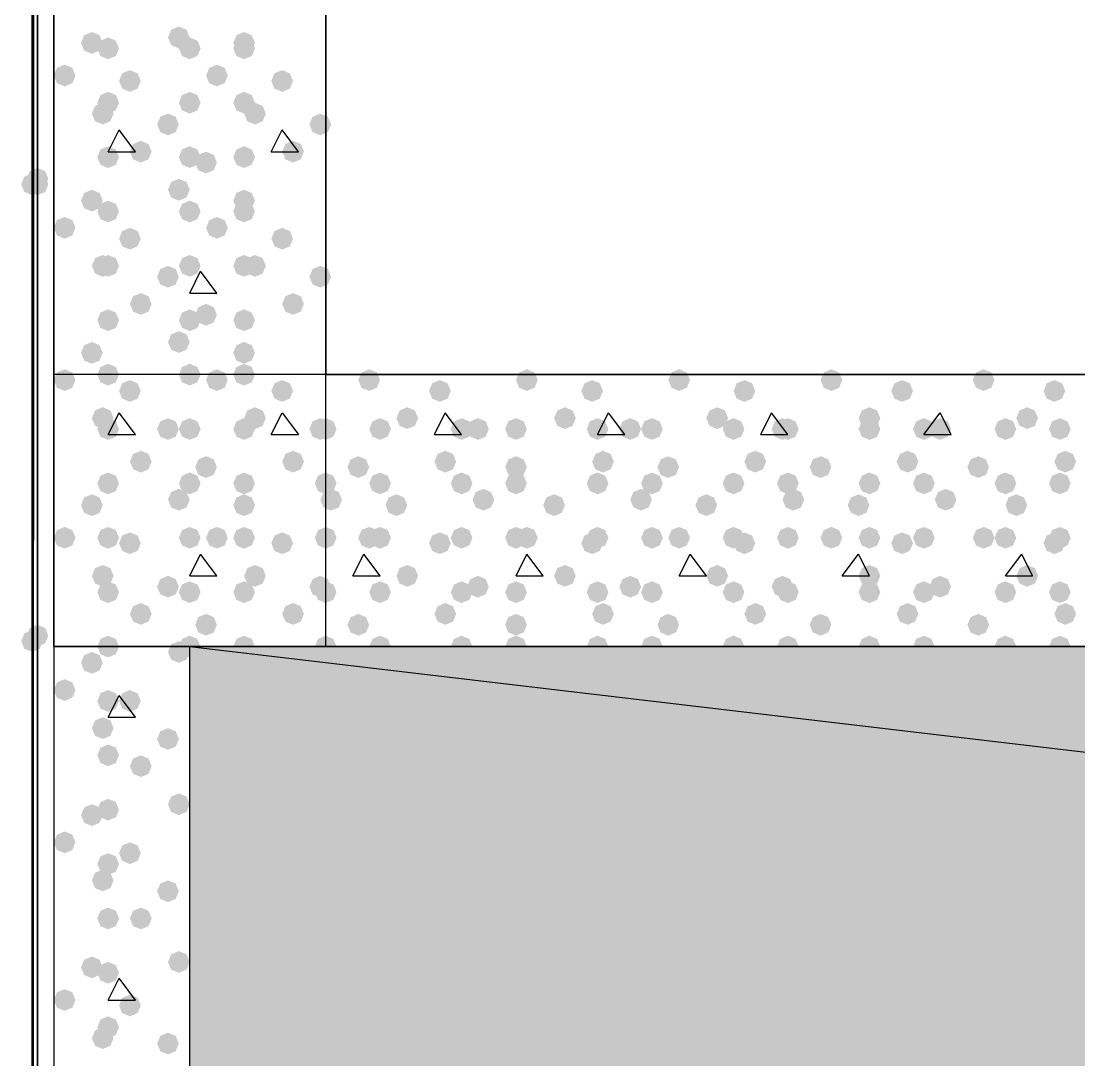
# Model space of a CAD drawing. Header units: millimetres. Extents: x 0 to 420, y 0 to 297.
# Drawn here: x 32.09 to 40.32, y 123.7 to 131.78 of the extents above; entities that cross this region are included whole.
import ezdxf

# ---------------------------------------------------------------- set-up
doc = ezdxf.new("R2010")
doc.units = ezdxf.units.MM
doc.layers.get('0').update_dxf_attribs({"linetype": 'CONTINUOUS'})

msp = doc.modelspace()

# ---------------------------------------------------------------- hatches: boundary and pattern name
at = {"true_color": 0x000007}
h = msp.add_hatch(color=0, dxfattribs=at)
h.paths.add_polyline_path([(32.215667, 228.049667), (32.215667, 84.455)], flags=0)
h.paths.add_polyline_path([(32.215667, 84.455), (32.215667, 228.049667)], flags=0)
at = {"true_color": 0x000008}
for points in [[(33.401, 131.656667), (33.376129, 131.596871), (33.316333, 131.572), (33.256537, 131.596871), (33.231667, 131.656667), (33.256537, 131.716462), (33.316333, 131.741333), (33.376129, 131.716463)], [(32.723667, 131.614333), (32.698796, 131.554537), (32.639, 131.529667), (32.579204, 131.554537), (32.554333, 131.614333), (32.579204, 131.674129), (32.639, 131.699), (32.698796, 131.674129)], [(33.909, 131.614333), (33.884129, 131.554537), (33.824333, 131.529667), (33.764538, 131.554537), (33.739667, 131.614333), (33.764537, 131.674129), (33.824333, 131.699), (33.884129, 131.674129)], [(32.850667, 131.572), (32.825796, 131.512204), (32.766, 131.487333), (32.706204, 131.512204), (32.681333, 131.572), (32.706204, 131.631796), (32.766, 131.656667), (32.825796, 131.631796)], [(33.485667, 131.572), (33.460796, 131.512204), (33.401, 131.487333), (33.341204, 131.512204), (33.316333, 131.572), (33.341204, 131.631796), (33.401, 131.656667), (33.460796, 131.631796)], [(33.909, 131.572), (33.884129, 131.512204), (33.824333, 131.487333), (33.764538, 131.512204), (33.739667, 131.572), (33.764537, 131.631796), (33.824333, 131.656667), (33.884129, 131.631796)], [(32.512, 131.360333), (32.487129, 131.300538), (32.427333, 131.275667), (32.367538, 131.300538), (32.342667, 131.360333), (32.367537, 131.420129), (32.427333, 131.445), (32.487129, 131.420129)], [(33.697333, 131.360333), (33.672463, 131.300538), (33.612667, 131.275667), (33.552871, 131.300538), (33.528, 131.360333), (33.552871, 131.420129), (33.612667, 131.445), (33.672462, 131.420129)], [(33.02, 131.318), (32.995129, 131.258204), (32.935333, 131.233333), (32.875538, 131.258204), (32.850667, 131.318), (32.875537, 131.377796), (32.935333, 131.402667), (32.995129, 131.377796)], [(34.205333, 131.318), (34.180463, 131.258204), (34.120667, 131.233333), (34.060871, 131.258204), (34.036, 131.318), (34.060871, 131.377796), (34.120667, 131.402667), (34.180462, 131.377796)], [(32.850667, 131.148667), (32.825796, 131.088871), (32.766, 131.064), (32.706204, 131.088871), (32.681333, 131.148667), (32.706204, 131.208462), (32.766, 131.233333), (32.825796, 131.208463)], [(33.485667, 131.148667), (33.460796, 131.088871), (33.401, 131.064), (33.341204, 131.088871), (33.316333, 131.148667), (33.341204, 131.208462), (33.401, 131.233333), (33.460796, 131.208463)], [(33.909, 131.148667), (33.884129, 131.088871), (33.824333, 131.064), (33.764538, 131.088871), (33.739667, 131.148667), (33.764537, 131.208462), (33.824333, 131.233333), (33.884129, 131.208463)], [(32.808333, 131.064), (32.783463, 131.004204), (32.723667, 130.979333), (32.663871, 131.004204), (32.639, 131.064), (32.663871, 131.123796), (32.723667, 131.148667), (32.783462, 131.123796)], [(33.993667, 131.064), (33.968796, 131.004204), (33.909, 130.979333), (33.849204, 131.004204), (33.824333, 131.064), (33.849204, 131.123796), (33.909, 131.148667), (33.968796, 131.123796)], [(33.316333, 130.979333), (33.291463, 130.919537), (33.231667, 130.894667), (33.171871, 130.919537), (33.147, 130.979333), (33.171871, 131.039129), (33.231667, 131.064), (33.291462, 131.039129)], [(34.501667, 130.979333), (34.476796, 130.919537), (34.417, 130.894667), (34.357204, 130.919537), (34.332333, 130.979333), (34.357204, 131.039129), (34.417, 131.064), (34.476796, 131.039129)], [(33.104667, 130.767667), (33.079796, 130.707871), (33.02, 130.683), (32.960204, 130.707871), (32.935333, 130.767667), (32.960204, 130.827462), (33.02, 130.852333), (33.079796, 130.827463)], [(34.29, 130.767667), (34.265129, 130.707871), (34.205333, 130.683), (34.145538, 130.707871), (34.120667, 130.767667), (34.145537, 130.827462), (34.205333, 130.852333), (34.265129, 130.827463)], [(32.850667, 130.725333), (32.825796, 130.665538), (32.766, 130.640667), (32.706204, 130.665538), (32.681333, 130.725333), (32.706204, 130.785129), (32.766, 130.81), (32.825796, 130.785129)], [(33.485667, 130.725333), (33.460796, 130.665538), (33.401, 130.640667), (33.341204, 130.665538), (33.316333, 130.725333), (33.341204, 130.785129), (33.401, 130.81), (33.460796, 130.785129)], [(33.612667, 130.683), (33.587796, 130.623204), (33.528, 130.598333), (33.468204, 130.623204), (33.443333, 130.683), (33.468204, 130.742796), (33.528, 130.767667), (33.587796, 130.742796)], [(33.909, 130.725333), (33.884129, 130.665538), (33.824333, 130.640667), (33.764538, 130.665538), (33.739667, 130.725333), (33.764537, 130.785129), (33.824333, 130.81), (33.884129, 130.785129)], [(33.401, 130.471333), (33.376129, 130.411537), (33.316333, 130.386667), (33.256537, 130.411537), (33.231667, 130.471333), (33.256537, 130.531129), (33.316333, 130.556), (33.376129, 130.531129)], [(32.723667, 130.386667), (32.698796, 130.326871), (32.639, 130.302), (32.579204, 130.326871), (32.554333, 130.386667), (32.579204, 130.446462), (32.639, 130.471333), (32.698796, 130.446463)], [(33.909, 130.386667), (33.884129, 130.326871), (33.824333, 130.302), (33.764538, 130.326871), (33.739667, 130.386667), (33.764537, 130.446462), (33.824333, 130.471333), (33.884129, 130.446463)], [(32.850667, 130.302), (32.825796, 130.242204), (32.766, 130.217333), (32.706204, 130.242204), (32.681333, 130.302), (32.706204, 130.361796), (32.766, 130.386667), (32.825796, 130.361796)], [(33.485667, 130.302), (33.460796, 130.242204), (33.401, 130.217333), (33.341204, 130.242204), (33.316333, 130.302), (33.341204, 130.361796), (33.401, 130.386667), (33.460796, 130.361796)], [(33.909, 130.302), (33.884129, 130.242204), (33.824333, 130.217333), (33.764538, 130.242204), (33.739667, 130.302), (33.764537, 130.361796), (33.824333, 130.386667), (33.884129, 130.361796)], [(32.512, 130.175), (32.487129, 130.115204), (32.427333, 130.090333), (32.367538, 130.115204), (32.342667, 130.175), (32.367537, 130.234796), (32.427333, 130.259667), (32.487129, 130.234796)], [(33.697333, 130.175), (33.672463, 130.115204), (33.612667, 130.090333), (33.552871, 130.115204), (33.528, 130.175), (33.552871, 130.234796), (33.612667, 130.259667), (33.672462, 130.234796)], [(33.02, 130.090333), (32.995129, 130.030538), (32.935333, 130.005667), (32.875538, 130.030538), (32.850667, 130.090333), (32.875537, 130.150129), (32.935333, 130.175), (32.995129, 130.150129)], [(34.205333, 130.090333), (34.180463, 130.030538), (34.120667, 130.005667), (34.060871, 130.030538), (34.036, 130.090333), (34.060871, 130.150129), (34.120667, 130.175), (34.180462, 130.150129)], [(32.808333, 129.878667), (32.783463, 129.818871), (32.723667, 129.794), (32.663871, 129.818871), (32.639, 129.878667), (32.663871, 129.938462), (32.723667, 129.963333), (32.783462, 129.938463)], [(32.850667, 129.878667), (32.825796, 129.818871), (32.766, 129.794), (32.706204, 129.818871), (32.681333, 129.878667), (32.706204, 129.938462), (32.766, 129.963333), (32.825796, 129.938463)], [(33.485667, 129.878667), (33.460796, 129.818871), (33.401, 129.794), (33.341204, 129.818871), (33.316333, 129.878667), (33.341204, 129.938462), (33.401, 129.963333), (33.460796, 129.938463)], [(33.909, 129.878667), (33.884129, 129.818871), (33.824333, 129.794), (33.764538, 129.818871), (33.739667, 129.878667), (33.764537, 129.938462), (33.824333, 129.963333), (33.884129, 129.938463)], [(33.993667, 129.878667), (33.968796, 129.818871), (33.909, 129.794), (33.849204, 129.818871), (33.824333, 129.878667), (33.849204, 129.938462), (33.909, 129.963333), (33.968796, 129.938463)], [(33.316333, 129.794), (33.291463, 129.734204), (33.231667, 129.709333), (33.171871, 129.734204), (33.147, 129.794), (33.171871, 129.853796), (33.231667, 129.878667), (33.291462, 129.853796)], [(34.501667, 129.794), (34.476796, 129.734204), (34.417, 129.709333), (34.357204, 129.734204), (34.332333, 129.794), (34.357204, 129.853796), (34.417, 129.878667), (34.476796, 129.853796)], [(33.104667, 129.582333), (33.079796, 129.522538), (33.02, 129.497667), (32.960204, 129.522538), (32.935333, 129.582333), (32.960204, 129.642129), (33.02, 129.667), (33.079796, 129.642129)], [(34.29, 129.582333), (34.265129, 129.522538), (34.205333, 129.497667), (34.145538, 129.522538), (34.120667, 129.582333), (34.145537, 129.642129), (34.205333, 129.667), (34.265129, 129.642129)], [(32.850667, 129.455333), (32.825796, 129.395537), (32.766, 129.370667), (32.706204, 129.395537), (32.681333, 129.455333), (32.706204, 129.515129), (32.766, 129.54), (32.825796, 129.515129)], [(33.485667, 129.455333), (33.460796, 129.395537), (33.401, 129.370667), (33.341204, 129.395537), (33.316333, 129.455333), (33.341204, 129.515129), (33.401, 129.54), (33.460796, 129.515129)], [(33.612667, 129.497667), (33.587796, 129.437871), (33.528, 129.413), (33.468204, 129.437871), (33.443333, 129.497667), (33.468204, 129.557462), (33.528, 129.582333), (33.587796, 129.557463)], [(33.909, 129.455333), (33.884129, 129.395537), (33.824333, 129.370667), (33.764538, 129.395537), (33.739667, 129.455333), (33.764537, 129.515129), (33.824333, 129.54), (33.884129, 129.515129)], [(33.401, 129.286), (33.376129, 129.226204), (33.316333, 129.201333), (33.256537, 129.226204), (33.231667, 129.286), (33.256537, 129.345796), (33.316333, 129.370667), (33.376129, 129.345796)], [(32.723667, 129.201333), (32.698796, 129.141537), (32.639, 129.116667), (32.579204, 129.141537), (32.554333, 129.201333), (32.579204, 129.261129), (32.639, 129.286), (32.698796, 129.261129)], [(33.909, 129.201333), (33.884129, 129.141537), (33.824333, 129.116667), (33.764538, 129.141537), (33.739667, 129.201333), (33.764537, 129.261129), (33.824333, 129.286), (33.884129, 129.261129)], [(32.850667, 129.032), (32.825796, 128.972204), (32.766, 128.947333), (32.706204, 128.972204), (32.681333, 129.032), (32.706204, 129.091796), (32.766, 129.116667), (32.825796, 129.091796)], [(33.485667, 129.032), (33.460796, 128.972204), (33.401, 128.947333), (33.341204, 128.972204), (33.316333, 129.032), (33.341204, 129.091796), (33.401, 129.116667), (33.460796, 129.091796)], [(33.909, 129.032), (33.884129, 128.972204), (33.824333, 128.947333), (33.764538, 128.972204), (33.739667, 129.032), (33.764537, 129.091796), (33.824333, 129.116667), (33.884129, 129.091796)], [(34.882667, 128.989667), (34.857796, 128.929871), (34.798, 128.905), (34.738204, 128.929871), (34.713333, 128.989667), (34.738204, 129.049462), (34.798, 129.074333), (34.857796, 129.049463)], [(36.110333, 128.989667), (36.085463, 128.929871), (36.025667, 128.905), (35.965871, 128.929871), (35.941, 128.989667), (35.965871, 129.049462), (36.025667, 129.074333), (36.085462, 129.049463)], [(37.295667, 128.989667), (37.270796, 128.929871), (37.211, 128.905), (37.151204, 128.929871), (37.126333, 128.989667), (37.151204, 129.049462), (37.211, 129.074333), (37.270796, 129.049463)], [(38.481, 128.989667), (38.456129, 128.929871), (38.396333, 128.905), (38.336537, 128.929871), (38.311667, 128.989667), (38.336537, 129.049462), (38.396333, 129.074333), (38.456129, 129.049463)], [(39.666333, 128.989667), (39.641462, 128.929871), (39.581667, 128.905), (39.521871, 128.929871), (39.497, 128.989667), (39.521871, 129.049462), (39.581667, 129.074333), (39.641462, 129.049463)], [(35.433, 128.905), (35.408129, 128.845204), (35.348333, 128.820333), (35.288537, 128.845204), (35.263667, 128.905), (35.288537, 128.964796), (35.348333, 128.989667), (35.408129, 128.964796)], [(36.618333, 128.905), (36.593463, 128.845204), (36.533667, 128.820333), (36.473871, 128.845204), (36.449, 128.905), (36.473871, 128.964796), (36.533667, 128.989667), (36.593462, 128.964796)], [(37.803667, 128.905), (37.778796, 128.845204), (37.719, 128.820333), (37.659204, 128.845204), (37.634333, 128.905), (37.659204, 128.964796), (37.719, 128.989667), (37.778796, 128.964796)], [(39.031333, 128.905), (39.006462, 128.845204), (38.946667, 128.820333), (38.886871, 128.845204), (38.862, 128.905), (38.886871, 128.964796), (38.946667, 128.989667), (39.006462, 128.964796)], [(40.216667, 128.905), (40.191796, 128.845204), (40.132, 128.820333), (40.072204, 128.845204), (40.047333, 128.905), (40.072204, 128.964796), (40.132, 128.989667), (40.191796, 128.964796)], [(35.179, 128.693333), (35.154129, 128.633537), (35.094333, 128.608667), (35.034538, 128.633537), (35.009667, 128.693333), (35.034537, 128.753129), (35.094333, 128.778), (35.154129, 128.753129)], [(36.406667, 128.693333), (36.381796, 128.633537), (36.322, 128.608667), (36.262204, 128.633537), (36.237333, 128.693333), (36.262204, 128.753129), (36.322, 128.778), (36.381796, 128.753129)], [(37.592, 128.693333), (37.567129, 128.633537), (37.507333, 128.608667), (37.447538, 128.633537), (37.422667, 128.693333), (37.447537, 128.753129), (37.507333, 128.778), (37.567129, 128.753129)], [(38.777333, 128.693333), (38.752463, 128.633537), (38.692667, 128.608667), (38.632871, 128.633537), (38.608, 128.693333), (38.632871, 128.753129), (38.692667, 128.778), (38.752462, 128.753129)], [(40.005, 128.693333), (39.980129, 128.633537), (39.920333, 128.608667), (39.860538, 128.633537), (39.835667, 128.693333), (39.860537, 128.753129), (39.920333, 128.778), (39.980129, 128.753129)], [(34.544, 128.608667), (34.519129, 128.548871), (34.459333, 128.524), (34.399538, 128.548871), (34.374667, 128.608667), (34.399537, 128.668462), (34.459333, 128.693333), (34.519129, 128.668463)], [(34.967333, 128.608667), (34.942463, 128.548871), (34.882667, 128.524), (34.822871, 128.548871), (34.798, 128.608667), (34.822871, 128.668462), (34.882667, 128.693333), (34.942462, 128.668463)], [(35.602333, 128.608667), (35.577463, 128.548871), (35.517667, 128.524), (35.457871, 128.548871), (35.433, 128.608667), (35.457871, 128.668462), (35.517667, 128.693333), (35.577462, 128.668463)], [(35.729333, 128.608667), (35.704462, 128.548871), (35.644667, 128.524), (35.584871, 128.548871), (35.56, 128.608667), (35.584871, 128.668462), (35.644667, 128.693333), (35.704462, 128.668463)], [(36.025667, 128.608667), (36.000796, 128.548871), (35.941, 128.524), (35.881204, 128.548871), (35.856333, 128.608667), (35.881204, 128.668462), (35.941, 128.693333), (36.000796, 128.668463)], [(36.660667, 128.608667), (36.635796, 128.548871), (36.576, 128.524), (36.516204, 128.548871), (36.491333, 128.608667), (36.516204, 128.668462), (36.576, 128.693333), (36.635796, 128.668463)], [(36.914667, 128.608667), (36.889796, 128.548871), (36.83, 128.524), (36.770204, 128.548871), (36.745333, 128.608667), (36.770204, 128.668462), (36.83, 128.693333), (36.889796, 128.668463)], [(37.084, 128.608667), (37.059129, 128.548871), (36.999333, 128.524), (36.939538, 128.548871), (36.914667, 128.608667), (36.939537, 128.668462), (36.999333, 128.693333), (37.059129, 128.668463)], [(37.719, 128.608667), (37.694129, 128.548871), (37.634333, 128.524), (37.574538, 128.548871), (37.549667, 128.608667), (37.574537, 128.668462), (37.634333, 128.693333), (37.694129, 128.668463)], [(38.1, 128.608667), (38.075129, 128.548871), (38.015333, 128.524), (37.955538, 128.548871), (37.930667, 128.608667), (37.955537, 128.668462), (38.015333, 128.693333), (38.075129, 128.668463)], [(38.142333, 128.608667), (38.117463, 128.548871), (38.057667, 128.524), (37.997871, 128.548871), (37.973, 128.608667), (37.997871, 128.668462), (38.057667, 128.693333), (38.117462, 128.668463)], [(38.777333, 128.608667), (38.752463, 128.548871), (38.692667, 128.524), (38.632871, 128.548871), (38.608, 128.608667), (38.632871, 128.668462), (38.692667, 128.693333), (38.752462, 128.668463)], [(39.200667, 128.608667), (39.175796, 128.548871), (39.116, 128.524), (39.056204, 128.548871), (39.031333, 128.608667), (39.056204, 128.668462), (39.116, 128.693333), (39.175796, 128.668463)], [(39.327667, 128.608667), (39.302796, 128.548871), (39.243, 128.524), (39.183204, 128.548871), (39.158333, 128.608667), (39.183204, 128.668462), (39.243, 128.693333), (39.302796, 128.668463)], [(39.835667, 128.608667), (39.810796, 128.548871), (39.751, 128.524), (39.691204, 128.548871), (39.666333, 128.608667), (39.691204, 128.668462), (39.751, 128.693333), (39.810796, 128.668463)], [(40.259, 128.608667), (40.234129, 128.548871), (40.174333, 128.524), (40.114538, 128.548871), (40.089667, 128.608667), (40.114537, 128.668462), (40.174333, 128.693333), (40.234129, 128.668463)], [(34.798, 128.312333), (34.773129, 128.252537), (34.713333, 128.227667), (34.653537, 128.252537), (34.628667, 128.312333), (34.653537, 128.372129), (34.713333, 128.397), (34.773129, 128.372129)], [(35.475333, 128.354667), (35.450463, 128.294871), (35.390667, 128.27), (35.330871, 128.294871), (35.306, 128.354667), (35.330871, 128.414462), (35.390667, 128.439333), (35.450462, 128.414463)], [(36.025667, 128.312333), (36.000796, 128.252537), (35.941, 128.227667), (35.881204, 128.252537), (35.856333, 128.312333), (35.881204, 128.372129), (35.941, 128.397), (36.000796, 128.372129)], [(36.703, 128.354667), (36.678129, 128.294871), (36.618333, 128.27), (36.558538, 128.294871), (36.533667, 128.354667), (36.558537, 128.414462), (36.618333, 128.439333), (36.678129, 128.414463)], [(37.211, 128.312333), (37.186129, 128.252537), (37.126333, 128.227667), (37.066537, 128.252537), (37.041667, 128.312333), (37.066537, 128.372129), (37.126333, 128.397), (37.186129, 128.372129)], [(37.888333, 128.354667), (37.863463, 128.294871), (37.803667, 128.27), (37.743871, 128.294871), (37.719, 128.354667), (37.743871, 128.414462), (37.803667, 128.439333), (37.863462, 128.414463)], [(38.396333, 128.312333), (38.371463, 128.252537), (38.311667, 128.227667), (38.251871, 128.252537), (38.227, 128.312333), (38.251871, 128.372129), (38.311667, 128.397), (38.371462, 128.372129)], [(39.073667, 128.354667), (39.048796, 128.294871), (38.989, 128.27), (38.929204, 128.294871), (38.904333, 128.354667), (38.929204, 128.414462), (38.989, 128.439333), (39.048796, 128.414463)], [(39.624, 128.312333), (39.599129, 128.252537), (39.539333, 128.227667), (39.479538, 128.252537), (39.454667, 128.312333), (39.479537, 128.372129), (39.539333, 128.397), (39.599129, 128.372129)], [(40.301333, 128.354667), (40.276463, 128.294871), (40.216667, 128.27), (40.156871, 128.294871), (40.132, 128.354667), (40.156871, 128.414462), (40.216667, 128.439333), (40.276462, 128.414463)], [(34.544, 128.185333), (34.519129, 128.125538), (34.459333, 128.100667), (34.399538, 128.125538), (34.374667, 128.185333), (34.399537, 128.245129), (34.459333, 128.27), (34.519129, 128.245129)], [(34.967333, 128.185333), (34.942463, 128.125538), (34.882667, 128.100667), (34.822871, 128.125538), (34.798, 128.185333), (34.822871, 128.245129), (34.882667, 128.27), (34.942462, 128.245129)], [(35.602333, 128.185333), (35.577463, 128.125538), (35.517667, 128.100667), (35.457871, 128.125538), (35.433, 128.185333), (35.457871, 128.245129), (35.517667, 128.27), (35.577462, 128.245129)], [(36.025667, 128.185333), (36.000796, 128.125538), (35.941, 128.100667), (35.881204, 128.125538), (35.856333, 128.185333), (35.881204, 128.245129), (35.941, 128.27), (36.000796, 128.245129)], [(36.660667, 128.185333), (36.635796, 128.125538), (36.576, 128.100667), (36.516204, 128.125538), (36.491333, 128.185333), (36.516204, 128.245129), (36.576, 128.27), (36.635796, 128.245129)], [(37.084, 128.185333), (37.059129, 128.125538), (36.999333, 128.100667), (36.939538, 128.125538), (36.914667, 128.185333), (36.939537, 128.245129), (36.999333, 128.27), (37.059129, 128.245129)], [(37.719, 128.185333), (37.694129, 128.125538), (37.634333, 128.100667), (37.574538, 128.125538), (37.549667, 128.185333), (37.574537, 128.245129), (37.634333, 128.27), (37.694129, 128.245129)], [(38.142333, 128.185333), (38.117463, 128.125538), (38.057667, 128.100667), (37.997871, 128.125538), (37.973, 128.185333), (37.997871, 128.245129), (38.057667, 128.27), (38.117462, 128.245129)], [(38.777333, 128.185333), (38.752463, 128.125538), (38.692667, 128.100667), (38.632871, 128.125538), (38.608, 128.185333), (38.632871, 128.245129), (38.692667, 128.27), (38.752462, 128.245129)], [(39.200667, 128.185333), (39.175796, 128.125538), (39.116, 128.100667), (39.056204, 128.125538), (39.031333, 128.185333), (39.056204, 128.245129), (39.116, 128.27), (39.175796, 128.245129)], [(39.835667, 128.185333), (39.810796, 128.125538), (39.751, 128.100667), (39.691204, 128.125538), (39.666333, 128.185333), (39.691204, 128.245129), (39.751, 128.27), (39.810796, 128.245129)], [(40.259, 128.185333), (40.234129, 128.125538), (40.174333, 128.100667), (40.114538, 128.125538), (40.089667, 128.185333), (40.114537, 128.245129), (40.174333, 128.27), (40.234129, 128.245129)], [(34.586333, 128.058333), (34.561462, 127.998538), (34.501667, 127.973667), (34.441871, 127.998538), (34.417, 128.058333), (34.441871, 128.118129), (34.501667, 128.143), (34.561462, 128.118129)], [(35.771667, 128.058333), (35.746796, 127.998538), (35.687, 127.973667), (35.627204, 127.998538), (35.602333, 128.058333), (35.627204, 128.118129), (35.687, 128.143), (35.746796, 128.118129)], [(36.999333, 128.058333), (36.974462, 127.998538), (36.914667, 127.973667), (36.854871, 127.998538), (36.83, 128.058333), (36.854871, 128.118129), (36.914667, 128.143), (36.974462, 128.118129)], [(38.184667, 128.058333), (38.159796, 127.998538), (38.1, 127.973667), (38.040204, 127.998538), (38.015333, 128.058333), (38.040204, 128.118129), (38.1, 128.143), (38.159796, 128.118129)], [(39.37, 128.058333), (39.345129, 127.998538), (39.285333, 127.973667), (39.225538, 127.998538), (39.200667, 128.058333), (39.225537, 128.118129), (39.285333, 128.143), (39.345129, 128.118129)], [(35.094333, 128.016), (35.069462, 127.956204), (35.009667, 127.931333), (34.949871, 127.956204), (34.925, 128.016), (34.949871, 128.075796), (35.009667, 128.100667), (35.069462, 128.075796)], [(36.322, 128.016), (36.297129, 127.956204), (36.237333, 127.931333), (36.177538, 127.956204), (36.152667, 128.016), (36.177537, 128.075796), (36.237333, 128.100667), (36.297129, 128.075796)], [(37.507333, 128.016), (37.482463, 127.956204), (37.422667, 127.931333), (37.362871, 127.956204), (37.338, 128.016), (37.362871, 128.075796), (37.422667, 128.100667), (37.482462, 128.075796)], [(38.692667, 128.016), (38.667796, 127.956204), (38.608, 127.931333), (38.548204, 127.956204), (38.523333, 128.016), (38.548204, 128.075796), (38.608, 128.100667), (38.667796, 128.075796)], [(39.920333, 128.016), (39.895463, 127.956204), (39.835667, 127.931333), (39.775871, 127.956204), (39.751, 128.016), (39.775871, 128.075796), (39.835667, 128.100667), (39.895462, 128.075796)], [(34.544, 127.762), (34.519129, 127.702204), (34.459333, 127.677333), (34.399538, 127.702204), (34.374667, 127.762), (34.399537, 127.821796), (34.459333, 127.846667), (34.519129, 127.821796)], [(34.882667, 127.762), (34.857796, 127.702204), (34.798, 127.677333), (34.738204, 127.702204), (34.713333, 127.762), (34.738204, 127.821796), (34.798, 127.846667), (34.857796, 127.821796)], [(34.967333, 127.762), (34.942463, 127.702204), (34.882667, 127.677333), (34.822871, 127.702204), (34.798, 127.762), (34.822871, 127.821796), (34.882667, 127.846667), (34.942462, 127.821796)], [(35.433, 127.719667), (35.408129, 127.659871), (35.348333, 127.635), (35.288537, 127.659871), (35.263667, 127.719667), (35.288537, 127.779462), (35.348333, 127.804333), (35.408129, 127.779463)], [(35.602333, 127.762), (35.577463, 127.702204), (35.517667, 127.677333), (35.457871, 127.702204), (35.433, 127.762), (35.457871, 127.821796), (35.517667, 127.846667), (35.577462, 127.821796)], [(36.025667, 127.762), (36.000796, 127.702204), (35.941, 127.677333), (35.881204, 127.702204), (35.856333, 127.762), (35.881204, 127.821796), (35.941, 127.846667), (36.000796, 127.821796)], [(36.110333, 127.762), (36.085463, 127.702204), (36.025667, 127.677333), (35.965871, 127.702204), (35.941, 127.762), (35.965871, 127.821796), (36.025667, 127.846667), (36.085462, 127.821796)], [(36.618333, 127.719667), (36.593463, 127.659871), (36.533667, 127.635), (36.473871, 127.659871), (36.449, 127.719667), (36.473871, 127.779462), (36.533667, 127.804333), (36.593462, 127.779463)], [(36.660667, 127.762), (36.635796, 127.702204), (36.576, 127.677333), (36.516204, 127.702204), (36.491333, 127.762), (36.516204, 127.821796), (36.576, 127.846667), (36.635796, 127.821796)], [(37.084, 127.762), (37.059129, 127.702204), (36.999333, 127.677333), (36.939538, 127.702204), (36.914667, 127.762), (36.939537, 127.821796), (36.999333, 127.846667), (37.059129, 127.821796)], [(37.295667, 127.762), (37.270796, 127.702204), (37.211, 127.677333), (37.151204, 127.702204), (37.126333, 127.762), (37.151204, 127.821796), (37.211, 127.846667), (37.270796, 127.821796)], [(37.719, 127.762), (37.694129, 127.702204), (37.634333, 127.677333), (37.574538, 127.702204), (37.549667, 127.762), (37.574537, 127.821796), (37.634333, 127.846667), (37.694129, 127.821796)], [(37.803667, 127.719667), (37.778796, 127.659871), (37.719, 127.635), (37.659204, 127.659871), (37.634333, 127.719667), (37.659204, 127.779462), (37.719, 127.804333), (37.778796, 127.779463)], [(38.142333, 127.762), (38.117463, 127.702204), (38.057667, 127.677333), (37.997871, 127.702204), (37.973, 127.762), (37.997871, 127.821796), (38.057667, 127.846667), (38.117462, 127.821796)], [(38.481, 127.762), (38.456129, 127.702204), (38.396333, 127.677333), (38.336537, 127.702204), (38.311667, 127.762), (38.336537, 127.821796), (38.396333, 127.846667), (38.456129, 127.821796)], [(38.777333, 127.762), (38.752463, 127.702204), (38.692667, 127.677333), (38.632871, 127.702204), (38.608, 127.762), (38.632871, 127.821796), (38.692667, 127.846667), (38.752462, 127.821796)], [(39.031333, 127.719667), (39.006462, 127.659871), (38.946667, 127.635), (38.886871, 127.659871), (38.862, 127.719667), (38.886871, 127.779462), (38.946667, 127.804333), (39.006462, 127.779463)], [(39.200667, 127.762), (39.175796, 127.702204), (39.116, 127.677333), (39.056204, 127.702204), (39.031333, 127.762), (39.056204, 127.821796), (39.116, 127.846667), (39.175796, 127.821796)], [(39.666333, 127.762), (39.641462, 127.702204), (39.581667, 127.677333), (39.521871, 127.702204), (39.497, 127.762), (39.521871, 127.821796), (39.581667, 127.846667), (39.641462, 127.821796)], [(39.835667, 127.762), (39.810796, 127.702204), (39.751, 127.677333), (39.691204, 127.702204), (39.666333, 127.762), (39.691204, 127.821796), (39.751, 127.846667), (39.810796, 127.821796)], [(40.216667, 127.719667), (40.191796, 127.659871), (40.132, 127.635), (40.072204, 127.659871), (40.047333, 127.719667), (40.072204, 127.779462), (40.132, 127.804333), (40.191796, 127.779463)], [(40.259, 127.762), (40.234129, 127.702204), (40.174333, 127.677333), (40.114538, 127.702204), (40.089667, 127.762), (40.114537, 127.821796), (40.174333, 127.846667), (40.234129, 127.821796)], [(35.179, 127.465667), (35.154129, 127.405871), (35.094333, 127.381), (35.034538, 127.405871), (35.009667, 127.465667), (35.034537, 127.525462), (35.094333, 127.550333), (35.154129, 127.525463)], [(36.406667, 127.465667), (36.381796, 127.405871), (36.322, 127.381), (36.262204, 127.405871), (36.237333, 127.465667), (36.262204, 127.525462), (36.322, 127.550333), (36.381796, 127.525463)], [(37.592, 127.465667), (37.567129, 127.405871), (37.507333, 127.381), (37.447538, 127.405871), (37.422667, 127.465667), (37.447537, 127.525462), (37.507333, 127.550333), (37.567129, 127.525463)], [(38.777333, 127.465667), (38.752463, 127.405871), (38.692667, 127.381), (38.632871, 127.405871), (38.608, 127.465667), (38.632871, 127.525462), (38.692667, 127.550333), (38.752462, 127.525463)], [(40.005, 127.465667), (39.980129, 127.405871), (39.920333, 127.381), (39.860538, 127.405871), (39.835667, 127.465667), (39.860537, 127.525462), (39.920333, 127.550333), (39.980129, 127.525463)], [(35.729333, 127.381), (35.704462, 127.321204), (35.644667, 127.296333), (35.584871, 127.321204), (35.56, 127.381), (35.584871, 127.440796), (35.644667, 127.465667), (35.704462, 127.440796)], [(36.914667, 127.381), (36.889796, 127.321204), (36.83, 127.296333), (36.770204, 127.321204), (36.745333, 127.381), (36.770204, 127.440796), (36.83, 127.465667), (36.889796, 127.440796)], [(38.1, 127.381), (38.075129, 127.321204), (38.015333, 127.296333), (37.955538, 127.321204), (37.930667, 127.381), (37.955537, 127.440796), (38.015333, 127.465667), (38.075129, 127.440796)], [(39.327667, 127.381), (39.302796, 127.321204), (39.243, 127.296333), (39.183204, 127.321204), (39.158333, 127.381), (39.183204, 127.440796), (39.243, 127.465667), (39.302796, 127.440796)], [(34.544, 127.338667), (34.519129, 127.278871), (34.459333, 127.254), (34.399538, 127.278871), (34.374667, 127.338667), (34.399537, 127.398462), (34.459333, 127.423333), (34.519129, 127.398463)], [(34.967333, 127.338667), (34.942463, 127.278871), (34.882667, 127.254), (34.822871, 127.278871), (34.798, 127.338667), (34.822871, 127.398462), (34.882667, 127.423333), (34.942462, 127.398463)], [(35.602333, 127.338667), (35.577463, 127.278871), (35.517667, 127.254), (35.457871, 127.278871), (35.433, 127.338667), (35.457871, 127.398462), (35.517667, 127.423333), (35.577462, 127.398463)], [(36.025667, 127.338667), (36.000796, 127.278871), (35.941, 127.254), (35.881204, 127.278871), (35.856333, 127.338667), (35.881204, 127.398462), (35.941, 127.423333), (36.000796, 127.398463)], [(36.660667, 127.338667), (36.635796, 127.278871), (36.576, 127.254), (36.516204, 127.278871), (36.491333, 127.338667), (36.516204, 127.398462), (36.576, 127.423333), (36.635796, 127.398463)], [(37.084, 127.338667), (37.059129, 127.278871), (36.999333, 127.254), (36.939538, 127.278871), (36.914667, 127.338667), (36.939537, 127.398462), (36.999333, 127.423333), (37.059129, 127.398463)], [(37.719, 127.338667), (37.694129, 127.278871), (37.634333, 127.254), (37.574538, 127.278871), (37.549667, 127.338667), (37.574537, 127.398462), (37.634333, 127.423333), (37.694129, 127.398463)], [(38.142333, 127.338667), (38.117463, 127.278871), (38.057667, 127.254), (37.997871, 127.278871), (37.973, 127.338667), (37.997871, 127.398462), (38.057667, 127.423333), (38.117462, 127.398463)], [(38.777333, 127.338667), (38.752463, 127.278871), (38.692667, 127.254), (38.632871, 127.278871), (38.608, 127.338667), (38.632871, 127.398462), (38.692667, 127.423333), (38.752462, 127.398463)], [(39.200667, 127.338667), (39.175796, 127.278871), (39.116, 127.254), (39.056204, 127.278871), (39.031333, 127.338667), (39.056204, 127.398462), (39.116, 127.423333), (39.175796, 127.398463)], [(39.835667, 127.338667), (39.810796, 127.278871), (39.751, 127.254), (39.691204, 127.278871), (39.666333, 127.338667), (39.691204, 127.398462), (39.751, 127.423333), (39.810796, 127.398463)], [(40.259, 127.338667), (40.234129, 127.278871), (40.174333, 127.254), (40.114538, 127.278871), (40.089667, 127.338667), (40.114537, 127.398462), (40.174333, 127.423333), (40.234129, 127.398463)], [(35.475333, 127.169333), (35.450463, 127.109537), (35.390667, 127.084667), (35.330871, 127.109537), (35.306, 127.169333), (35.330871, 127.229129), (35.390667, 127.254), (35.450462, 127.229129)], [(36.703, 127.169333), (36.678129, 127.109537), (36.618333, 127.084667), (36.558538, 127.109537), (36.533667, 127.169333), (36.558537, 127.229129), (36.618333, 127.254), (36.678129, 127.229129)], [(37.888333, 127.169333), (37.863463, 127.109537), (37.803667, 127.084667), (37.743871, 127.109537), (37.719, 127.169333), (37.743871, 127.229129), (37.803667, 127.254), (37.863462, 127.229129)], [(39.073667, 127.169333), (39.048796, 127.109537), (38.989, 127.084667), (38.929204, 127.109537), (38.904333, 127.169333), (38.929204, 127.229129), (38.989, 127.254), (39.048796, 127.229129)], [(40.301333, 127.169333), (40.276463, 127.109537), (40.216667, 127.084667), (40.156871, 127.109537), (40.132, 127.169333), (40.156871, 127.229129), (40.216667, 127.254), (40.276462, 127.229129)], [(34.798, 127.084667), (34.773129, 127.024871), (34.713333, 127), (34.653537, 127.024871), (34.628667, 127.084667), (34.653537, 127.144462), (34.713333, 127.169333), (34.773129, 127.144463)], [(36.025667, 127.084667), (36.000796, 127.024871), (35.941, 127), (35.881204, 127.024871), (35.856333, 127.084667), (35.881204, 127.144462), (35.941, 127.169333), (36.000796, 127.144463)], [(37.211, 127.084667), (37.186129, 127.024871), (37.126333, 127), (37.066537, 127.024871), (37.041667, 127.084667), (37.066537, 127.144462), (37.126333, 127.169333), (37.186129, 127.144463)], [(38.396333, 127.084667), (38.371463, 127.024871), (38.311667, 127), (38.251871, 127.024871), (38.227, 127.084667), (38.251871, 127.144462), (38.311667, 127.169333), (38.371462, 127.144463)], [(39.624, 127.084667), (39.599129, 127.024871), (39.539333, 127), (39.479538, 127.024871), (39.454667, 127.084667), (39.479537, 127.144462), (39.539333, 127.169333), (39.599129, 127.144463)], [(34.544, 126.915333), (34.519129, 126.855538), (34.459333, 126.830667), (34.399538, 126.855538), (34.374667, 126.915333), (34.399537, 126.975129), (34.459333, 127), (34.519129, 126.975129)], [(34.967333, 126.915333), (34.942463, 126.855538), (34.882667, 126.830667), (34.822871, 126.855538), (34.798, 126.915333), (34.822871, 126.975129), (34.882667, 127), (34.942462, 126.975129)], [(35.602333, 126.915333), (35.577463, 126.855538), (35.517667, 126.830667), (35.457871, 126.855538), (35.433, 126.915333), (35.457871, 126.975129), (35.517667, 127), (35.577462, 126.975129)], [(36.025667, 126.915333), (36.000796, 126.855538), (35.941, 126.830667), (35.881204, 126.855538), (35.856333, 126.915333), (35.881204, 126.975129), (35.941, 127), (36.000796, 126.975129)], [(36.660667, 126.915333), (36.635796, 126.855538), (36.576, 126.830667), (36.516204, 126.855538), (36.491333, 126.915333), (36.516204, 126.975129), (36.576, 127), (36.635796, 126.975129)], [(37.084, 126.915333), (37.059129, 126.855538), (36.999333, 126.830667), (36.939538, 126.855538), (36.914667, 126.915333), (36.939537, 126.975129), (36.999333, 127), (37.059129, 126.975129)], [(37.719, 126.915333), (37.694129, 126.855538), (37.634333, 126.830667), (37.574538, 126.855538), (37.549667, 126.915333), (37.574537, 126.975129), (37.634333, 127), (37.694129, 126.975129)], [(38.142333, 126.915333), (38.117463, 126.855538), (38.057667, 126.830667), (37.997871, 126.855538), (37.973, 126.915333), (37.997871, 126.975129), (38.057667, 127), (38.117462, 126.975129)], [(38.777333, 126.915333), (38.752463, 126.855538), (38.692667, 126.830667), (38.632871, 126.855538), (38.608, 126.915333), (38.632871, 126.975129), (38.692667, 127), (38.752462, 126.975129)], [(39.200667, 126.915333), (39.175796, 126.855538), (39.116, 126.830667), (39.056204, 126.855538), (39.031333, 126.915333), (39.056204, 126.975129), (39.116, 127), (39.175796, 126.975129)], [(39.835667, 126.915333), (39.810796, 126.855538), (39.751, 126.830667), (39.691204, 126.855538), (39.666333, 126.915333), (39.691204, 126.975129), (39.751, 127), (39.810796, 126.975129)], [(40.259, 126.915333), (40.234129, 126.855538), (40.174333, 126.830667), (40.114538, 126.855538), (40.089667, 126.915333), (40.114537, 126.975129), (40.174333, 127), (40.234129, 126.975129)], [(33.401, 126.873), (33.376129, 126.813204), (33.316333, 126.788333), (33.256537, 126.813204), (33.231667, 126.873), (33.256537, 126.932796), (33.316333, 126.957667), (33.376129, 126.932796)], [(32.723667, 126.788333), (32.698796, 126.728537), (32.639, 126.703667), (32.579204, 126.728537), (32.554333, 126.788333), (32.579204, 126.848129), (32.639, 126.873), (32.698796, 126.848129)], [(32.512, 126.576667), (32.487129, 126.516871), (32.427333, 126.492), (32.367538, 126.516871), (32.342667, 126.576667), (32.367537, 126.636462), (32.427333, 126.661333), (32.487129, 126.636463)], [(32.850667, 126.492), (32.825796, 126.432204), (32.766, 126.407333), (32.706204, 126.432204), (32.681333, 126.492), (32.706204, 126.551796), (32.766, 126.576667), (32.825796, 126.551796)], [(33.02, 126.492), (32.995129, 126.432204), (32.935333, 126.407333), (32.875538, 126.432204), (32.850667, 126.492), (32.875537, 126.551796), (32.935333, 126.576667), (32.995129, 126.551796)], [(32.808333, 126.280333), (32.783463, 126.220538), (32.723667, 126.195667), (32.663871, 126.220538), (32.639, 126.280333), (32.663871, 126.340129), (32.723667, 126.365), (32.783462, 126.340129)], [(33.316333, 126.195667), (33.291463, 126.135871), (33.231667, 126.111), (33.171871, 126.135871), (33.147, 126.195667), (33.171871, 126.255462), (33.231667, 126.280333), (33.291462, 126.255463)], [(32.850667, 126.068667), (32.825796, 126.008871), (32.766, 125.984), (32.706204, 126.008871), (32.681333, 126.068667), (32.706204, 126.128462), (32.766, 126.153333), (32.825796, 126.128463)], [(33.104667, 125.984), (33.079796, 125.924204), (33.02, 125.899333), (32.960204, 125.924204), (32.935333, 125.984), (32.960204, 126.043796), (33.02, 126.068667), (33.079796, 126.043796)], [(33.401, 125.687667), (33.376129, 125.627871), (33.316333, 125.603), (33.256537, 125.627871), (33.231667, 125.687667), (33.256537, 125.747462), (33.316333, 125.772333), (33.376129, 125.747463)], [(32.723667, 125.603), (32.698796, 125.543204), (32.639, 125.518333), (32.579204, 125.543204), (32.554333, 125.603), (32.579204, 125.662796), (32.639, 125.687667), (32.698796, 125.662796)], [(32.850667, 125.645333), (32.825796, 125.585538), (32.766, 125.560667), (32.706204, 125.585538), (32.681333, 125.645333), (32.706204, 125.705129), (32.766, 125.73), (32.825796, 125.705129)], [(32.512, 125.391333), (32.487129, 125.331537), (32.427333, 125.306667), (32.367538, 125.331537), (32.342667, 125.391333), (32.367537, 125.451129), (32.427333, 125.476), (32.487129, 125.451129)], [(33.02, 125.306667), (32.995129, 125.246871), (32.935333, 125.222), (32.875538, 125.246871), (32.850667, 125.306667), (32.875537, 125.366462), (32.935333, 125.391333), (32.995129, 125.366463)], [(32.850667, 125.222), (32.825796, 125.162204), (32.766, 125.137333), (32.706204, 125.162204), (32.681333, 125.222), (32.706204, 125.281796), (32.766, 125.306667), (32.825796, 125.281796)], [(32.808333, 125.095), (32.783463, 125.035204), (32.723667, 125.010333), (32.663871, 125.035204), (32.639, 125.095), (32.663871, 125.154796), (32.723667, 125.179667), (32.783462, 125.154796)], [(33.316333, 125.010333), (33.291463, 124.950538), (33.231667, 124.925667), (33.171871, 124.950538), (33.147, 125.010333), (33.171871, 125.070129), (33.231667, 125.095), (33.291462, 125.070129)], [(32.850667, 124.798667), (32.825796, 124.738871), (32.766, 124.714), (32.706204, 124.738871), (32.681333, 124.798667), (32.706204, 124.858462), (32.766, 124.883333), (32.825796, 124.858463)], [(33.104667, 124.798667), (33.079796, 124.738871), (33.02, 124.714), (32.960204, 124.738871), (32.935333, 124.798667), (32.960204, 124.858462), (33.02, 124.883333), (33.079796, 124.858463)], [(32.723667, 124.417667), (32.698796, 124.357871), (32.639, 124.333), (32.579204, 124.357871), (32.554333, 124.417667), (32.579204, 124.477462), (32.639, 124.502333), (32.698796, 124.477463)], [(33.401, 124.46), (33.376129, 124.400204), (33.316333, 124.375333), (33.256537, 124.400204), (33.231667, 124.46), (33.256537, 124.519796), (33.316333, 124.544667), (33.376129, 124.519796)], [(32.850667, 124.375333), (32.825796, 124.315538), (32.766, 124.290667), (32.706204, 124.315538), (32.681333, 124.375333), (32.706204, 124.435129), (32.766, 124.46), (32.825796, 124.435129)], [(32.512, 124.163667), (32.487129, 124.103871), (32.427333, 124.079), (32.367538, 124.103871), (32.342667, 124.163667), (32.367537, 124.223462), (32.427333, 124.248333), (32.487129, 124.223463)], [(33.02, 124.121333), (32.995129, 124.061537), (32.935333, 124.036667), (32.875538, 124.061537), (32.850667, 124.121333), (32.875537, 124.181129), (32.935333, 124.206), (32.995129, 124.181129)], [(32.850667, 123.952), (32.825796, 123.892204), (32.766, 123.867333), (32.706204, 123.892204), (32.681333, 123.952), (32.706204, 124.011796), (32.766, 124.036667), (32.825796, 124.011796)], [(32.808333, 123.867333), (32.783463, 123.807538), (32.723667, 123.782667), (32.663871, 123.807538), (32.639, 123.867333), (32.663871, 123.927129), (32.723667, 123.952), (32.783462, 123.927129)], [(33.316333, 123.825), (33.291463, 123.765204), (33.231667, 123.740333), (33.171871, 123.765204), (33.147, 123.825), (33.171871, 123.884796), (33.231667, 123.909667), (33.291462, 123.884796)]]:
    msp.add_hatch(color=0, dxfattribs=at).paths.add_polyline_path(points, flags=0)
at = {"true_color": 0x0000fe}
for points in [[(32.258, 130.513667), (32.233129, 130.453871), (32.173333, 130.429), (32.113538, 130.453871), (32.088667, 130.513667), (32.113537, 130.573462), (32.173333, 130.598333), (32.233129, 130.573463)], [(32.300333, 130.556), (32.275463, 130.496204), (32.215667, 130.471333), (32.155871, 130.496204), (32.131, 130.556), (32.155871, 130.615796), (32.215667, 130.640667), (32.275462, 130.615796)], [(32.300333, 130.556), (32.275463, 130.496204), (32.215667, 130.471333), (32.155871, 130.496204), (32.131, 130.556), (32.155871, 130.615796), (32.215667, 130.640667), (32.275462, 130.615796)], [(32.300333, 130.513667), (32.275463, 130.453871), (32.215667, 130.429), (32.155871, 130.453871), (32.131, 130.513667), (32.155871, 130.573462), (32.215667, 130.598333), (32.275462, 130.573463)], [(32.300333, 127), (32.275463, 126.940204), (32.215667, 126.915333), (32.155871, 126.940204), (32.131, 127), (32.155871, 127.059796), (32.215667, 127.084667), (32.275462, 127.059796)], [(32.300333, 127), (32.275463, 126.940204), (32.215667, 126.915333), (32.155871, 126.940204), (32.131, 127), (32.155871, 127.059796), (32.215667, 127.084667), (32.275462, 127.059796)], [(32.300333, 127), (32.275463, 126.940204), (32.215667, 126.915333), (32.155871, 126.940204), (32.131, 127), (32.155871, 127.059796), (32.215667, 127.084667), (32.275462, 127.059796)], [(32.258, 126.957667), (32.233129, 126.897871), (32.173333, 126.873), (32.113538, 126.897871), (32.088667, 126.957667), (32.113537, 127.017462), (32.173333, 127.042333), (32.233129, 127.017463)]]:
    msp.add_hatch(color=0, dxfattribs=at).paths.add_polyline_path(points, flags=0)
at = {"true_color": 0x000007}
for points in [[(32.512, 128.989667), (32.487129, 128.929871), (32.427333, 128.905), (32.367538, 128.929871), (32.342667, 128.989667), (32.367537, 129.049462), (32.427333, 129.074333), (32.487129, 129.049463)], [(33.697333, 128.989667), (33.672463, 128.929871), (33.612667, 128.905), (33.552871, 128.929871), (33.528, 128.989667), (33.552871, 129.049462), (33.612667, 129.074333), (33.672462, 129.049463)], [(33.02, 128.905), (32.995129, 128.845204), (32.935333, 128.820333), (32.875538, 128.845204), (32.850667, 128.905), (32.875537, 128.964796), (32.935333, 128.989667), (32.995129, 128.964796)], [(34.205333, 128.905), (34.180463, 128.845204), (34.120667, 128.820333), (34.060871, 128.845204), (34.036, 128.905), (34.060871, 128.964796), (34.120667, 128.989667), (34.180462, 128.964796)], [(32.808333, 128.693333), (32.783463, 128.633537), (32.723667, 128.608667), (32.663871, 128.633537), (32.639, 128.693333), (32.663871, 128.753129), (32.723667, 128.778), (32.783462, 128.753129)], [(33.993667, 128.693333), (33.968796, 128.633537), (33.909, 128.608667), (33.849204, 128.633537), (33.824333, 128.693333), (33.849204, 128.753129), (33.909, 128.778), (33.968796, 128.753129)], [(32.850667, 128.608667), (32.825796, 128.548871), (32.766, 128.524), (32.706204, 128.548871), (32.681333, 128.608667), (32.706204, 128.668462), (32.766, 128.693333), (32.825796, 128.668463)], [(33.316333, 128.608667), (33.291463, 128.548871), (33.231667, 128.524), (33.171871, 128.548871), (33.147, 128.608667), (33.171871, 128.668462), (33.231667, 128.693333), (33.291462, 128.668463)], [(33.485667, 128.608667), (33.460796, 128.548871), (33.401, 128.524), (33.341204, 128.548871), (33.316333, 128.608667), (33.341204, 128.668462), (33.401, 128.693333), (33.460796, 128.668463)], [(33.909, 128.608667), (33.884129, 128.548871), (33.824333, 128.524), (33.764538, 128.548871), (33.739667, 128.608667), (33.764537, 128.668462), (33.824333, 128.693333), (33.884129, 128.668463)], [(34.501667, 128.608667), (34.476796, 128.548871), (34.417, 128.524), (34.357204, 128.548871), (34.332333, 128.608667), (34.357204, 128.668462), (34.417, 128.693333), (34.476796, 128.668463)], [(33.104667, 128.354667), (33.079796, 128.294871), (33.02, 128.27), (32.960204, 128.294871), (32.935333, 128.354667), (32.960204, 128.414462), (33.02, 128.439333), (33.079796, 128.414463)], [(33.612667, 128.312333), (33.587796, 128.252537), (33.528, 128.227667), (33.468204, 128.252537), (33.443333, 128.312333), (33.468204, 128.372129), (33.528, 128.397), (33.587796, 128.372129)], [(34.29, 128.354667), (34.265129, 128.294871), (34.205333, 128.27), (34.145538, 128.294871), (34.120667, 128.354667), (34.145537, 128.414462), (34.205333, 128.439333), (34.265129, 128.414463)], [(32.850667, 128.185333), (32.825796, 128.125538), (32.766, 128.100667), (32.706204, 128.125538), (32.681333, 128.185333), (32.706204, 128.245129), (32.766, 128.27), (32.825796, 128.245129)], [(33.485667, 128.185333), (33.460796, 128.125538), (33.401, 128.100667), (33.341204, 128.125538), (33.316333, 128.185333), (33.341204, 128.245129), (33.401, 128.27), (33.460796, 128.245129)], [(33.909, 128.185333), (33.884129, 128.125538), (33.824333, 128.100667), (33.764538, 128.125538), (33.739667, 128.185333), (33.764537, 128.245129), (33.824333, 128.27), (33.884129, 128.245129)], [(33.401, 128.058333), (33.376129, 127.998538), (33.316333, 127.973667), (33.256537, 127.998538), (33.231667, 128.058333), (33.256537, 128.118129), (33.316333, 128.143), (33.376129, 128.118129)], [(32.723667, 128.016), (32.698796, 127.956204), (32.639, 127.931333), (32.579204, 127.956204), (32.554333, 128.016), (32.579204, 128.075796), (32.639, 128.100667), (32.698796, 128.075796)], [(33.909, 128.016), (33.884129, 127.956204), (33.824333, 127.931333), (33.764538, 127.956204), (33.739667, 128.016), (33.764537, 128.075796), (33.824333, 128.100667), (33.884129, 128.075796)], [(32.512, 127.762), (32.487129, 127.702204), (32.427333, 127.677333), (32.367538, 127.702204), (32.342667, 127.762), (32.367537, 127.821796), (32.427333, 127.846667), (32.487129, 127.821796)], [(32.850667, 127.762), (32.825796, 127.702204), (32.766, 127.677333), (32.706204, 127.702204), (32.681333, 127.762), (32.706204, 127.821796), (32.766, 127.846667), (32.825796, 127.821796)], [(33.02, 127.719667), (32.995129, 127.659871), (32.935333, 127.635), (32.875538, 127.659871), (32.850667, 127.719667), (32.875537, 127.779462), (32.935333, 127.804333), (32.995129, 127.779463)], [(33.485667, 127.762), (33.460796, 127.702204), (33.401, 127.677333), (33.341204, 127.702204), (33.316333, 127.762), (33.341204, 127.821796), (33.401, 127.846667), (33.460796, 127.821796)], [(33.697333, 127.762), (33.672463, 127.702204), (33.612667, 127.677333), (33.552871, 127.702204), (33.528, 127.762), (33.552871, 127.821796), (33.612667, 127.846667), (33.672462, 127.821796)], [(33.909, 127.762), (33.884129, 127.702204), (33.824333, 127.677333), (33.764538, 127.702204), (33.739667, 127.762), (33.764537, 127.821796), (33.824333, 127.846667), (33.884129, 127.821796)], [(34.205333, 127.719667), (34.180463, 127.659871), (34.120667, 127.635), (34.060871, 127.659871), (34.036, 127.719667), (34.060871, 127.779462), (34.120667, 127.804333), (34.180462, 127.779463)], [(32.808333, 127.465667), (32.783463, 127.405871), (32.723667, 127.381), (32.663871, 127.405871), (32.639, 127.465667), (32.663871, 127.525462), (32.723667, 127.550333), (32.783462, 127.525463)], [(33.993667, 127.465667), (33.968796, 127.405871), (33.909, 127.381), (33.849204, 127.405871), (33.824333, 127.465667), (33.849204, 127.525462), (33.909, 127.550333), (33.968796, 127.525463)], [(33.316333, 127.381), (33.291463, 127.321204), (33.231667, 127.296333), (33.171871, 127.321204), (33.147, 127.381), (33.171871, 127.440796), (33.231667, 127.465667), (33.291462, 127.440796)], [(34.501667, 127.381), (34.476796, 127.321204), (34.417, 127.296333), (34.357204, 127.321204), (34.332333, 127.381), (34.357204, 127.440796), (34.417, 127.465667), (34.476796, 127.440796)], [(32.850667, 127.338667), (32.825796, 127.278871), (32.766, 127.254), (32.706204, 127.278871), (32.681333, 127.338667), (32.706204, 127.398462), (32.766, 127.423333), (32.825796, 127.398463)], [(33.485667, 127.338667), (33.460796, 127.278871), (33.401, 127.254), (33.341204, 127.278871), (33.316333, 127.338667), (33.341204, 127.398462), (33.401, 127.423333), (33.460796, 127.398463)], [(33.909, 127.338667), (33.884129, 127.278871), (33.824333, 127.254), (33.764538, 127.278871), (33.739667, 127.338667), (33.764537, 127.398462), (33.824333, 127.423333), (33.884129, 127.398463)], [(33.104667, 127.169333), (33.079796, 127.109537), (33.02, 127.084667), (32.960204, 127.109537), (32.935333, 127.169333), (32.960204, 127.229129), (33.02, 127.254), (33.079796, 127.229129)], [(34.29, 127.169333), (34.265129, 127.109537), (34.205333, 127.084667), (34.145538, 127.109537), (34.120667, 127.169333), (34.145537, 127.229129), (34.205333, 127.254), (34.265129, 127.229129)], [(33.612667, 127.084667), (33.587796, 127.024871), (33.528, 127), (33.468204, 127.024871), (33.443333, 127.084667), (33.468204, 127.144462), (33.528, 127.169333), (33.587796, 127.144463)], [(32.850667, 126.915333), (32.825796, 126.855538), (32.766, 126.830667), (32.706204, 126.855538), (32.681333, 126.915333), (32.706204, 126.975129), (32.766, 127), (32.825796, 126.975129)], [(33.485667, 126.915333), (33.460796, 126.855538), (33.401, 126.830667), (33.341204, 126.855538), (33.316333, 126.915333), (33.341204, 126.975129), (33.401, 127), (33.460796, 126.975129)], [(33.909, 126.915333), (33.884129, 126.855538), (33.824333, 126.830667), (33.764538, 126.855538), (33.739667, 126.915333), (33.764537, 126.975129), (33.824333, 127), (33.884129, 126.975129)]]:
    msp.add_hatch(color=0, dxfattribs=at).paths.add_polyline_path(points, flags=0)
at = {"true_color": 0x000008}
h = msp.add_hatch(color=0, dxfattribs=at)
h.paths.add_polyline_path([(194.775667, 126.915333), (33.401, 126.915333), (194.775667, 107.865333)], flags=0)
h.paths.add_polyline_path([(33.401, 126.915333), (194.775667, 107.865333), (33.401, 107.865333)], flags=0)

# ---------------------------------------------------------------- linework, layer by layer
at = {"color": 0, "true_color": 0x000007}
for points in [[(32.215667, 84.412667), (32.173333, 84.412667), (32.215667, 228.049667)], [(32.173333, 84.412667), (32.173333, 228.049667)], [(32.173333, 228.049667), (32.173333, 84.412667)], [(32.215667, 84.412667), (32.215667, 228.049667)], [(32.215667, 228.049667), (32.215667, 84.455), (32.215667, 84.412667)], [(32.215667, 84.455), (32.215667, 228.049667)], [(32.342667, 148.124333), (32.342667, 129.032)], [(34.459333, 129.032), (34.459333, 148.124333)], [(46.482, 129.032), (34.459333, 129.032)], [(32.766, 128.566333), (32.850667, 128.735667)], [(32.977667, 128.566333), (32.850667, 128.735667)], [(34.036, 128.566333), (34.120667, 128.735667), (34.247667, 128.566333)], [(32.766, 128.566333), (32.977667, 128.566333)], [(34.036, 128.566333), (34.247667, 128.566333)], [(33.401, 127.465667), (33.485667, 127.635)], [(33.612667, 127.465667), (33.485667, 127.635)], [(33.401, 127.465667), (33.612667, 127.465667)], [(32.342667, 126.915333), (32.342667, 107.865333)], [(33.401, 107.865333), (33.401, 126.915333)], [(34.459333, 126.915333), (46.482, 126.915333)]]:
    msp.add_lwpolyline(points, dxfattribs=at)
for points in [[(32.215667, 84.412667), (32.215667, 228.049667)], [(32.215667, 228.049667), (32.215667, 84.455)], [(32.215667, 84.455), (32.215667, 228.049667)], [(32.342667, 126.915333), (32.342667, 150.241), (380.576667, 150.241), (380.576667, 126.915333), (218.101333, 126.915333), (218.101333, 105.748667), (194.775667, 105.748667), (194.775667, 126.915333)], [(32.342667, 126.915333), (32.342667, 150.241), (380.576667, 150.241), (380.576667, 126.915333), (218.101333, 126.915333), (218.101333, 105.748667), (194.775667, 105.748667), (194.775667, 126.915333)], [(32.342667, 129.032), (32.342667, 126.915333), (34.459333, 126.915333), (34.459333, 129.032)]]:
    msp.add_lwpolyline(points, close=True, dxfattribs=at)
at = {"color": 0, "true_color": 0x0000fd}
msp.add_lwpolyline([(215.984667, 129.032), (378.46, 129.032), (378.46, 148.124333), (34.459333, 148.124333), (34.459333, 129.032), (196.934667, 129.032), (196.934667, 107.865333), (215.984667, 107.865333)], close=True, dxfattribs=at)
at = {"color": 0, "true_color": 0x000008}
for points in [[(32.766, 130.767667), (32.850667, 130.937)], [(32.977667, 130.767667), (32.850667, 130.937)], [(34.036, 130.767667), (34.120667, 130.937)], [(34.247667, 130.767667), (34.120667, 130.937)], [(32.766, 130.767667), (32.977667, 130.767667)], [(34.036, 130.767667), (34.247667, 130.767667)], [(33.401, 129.667), (33.485667, 129.836333)], [(33.612667, 129.667), (33.485667, 129.836333)], [(33.401, 129.667), (33.612667, 129.667)], [(35.306, 128.566333), (35.390667, 128.735667)], [(35.517667, 128.566333), (35.390667, 128.735667)], [(36.576, 128.566333), (36.660667, 128.735667)], [(36.787667, 128.566333), (36.660667, 128.735667)], [(37.846, 128.566333), (37.930667, 128.735667)], [(38.057667, 128.566333), (37.930667, 128.735667)], [(39.116, 128.566333), (39.243, 128.735667)], [(39.327667, 128.566333), (39.243, 128.735667)], [(35.306, 128.566333), (35.517667, 128.566333)], [(36.576, 128.566333), (36.787667, 128.566333)], [(37.846, 128.566333), (38.057667, 128.566333)], [(39.116, 128.566333), (39.327667, 128.566333)], [(34.671, 127.465667), (34.755667, 127.635)], [(34.882667, 127.465667), (34.755667, 127.635)], [(35.941, 127.465667), (36.025667, 127.635)], [(36.152667, 127.465667), (36.025667, 127.635)], [(37.211, 127.465667), (37.295667, 127.635)], [(37.422667, 127.465667), (37.295667, 127.635)], [(38.481, 127.465667), (38.608, 127.635)], [(38.692667, 127.465667), (38.608, 127.635)], [(39.751, 127.465667), (39.878, 127.635)], [(39.962667, 127.465667), (39.878, 127.635)], [(34.671, 127.465667), (34.882667, 127.465667)], [(35.941, 127.465667), (36.152667, 127.465667)], [(37.211, 127.465667), (37.422667, 127.465667)], [(38.481, 127.465667), (38.692667, 127.465667)], [(39.751, 127.465667), (39.962667, 127.465667)], [(32.766, 126.365), (32.850667, 126.534333)], [(32.977667, 126.365), (32.850667, 126.534333)], [(32.766, 126.365), (32.977667, 126.365)], [(32.766, 124.163667), (32.850667, 124.333)], [(32.977667, 124.163667), (32.850667, 124.333)], [(32.766, 124.163667), (32.977667, 124.163667)]]:
    msp.add_lwpolyline(points, dxfattribs=at)
for points in [[(194.775667, 126.915333), (33.401, 126.915333), (194.775667, 107.865333)], [(33.401, 126.915333), (194.775667, 107.865333), (33.401, 107.865333)]]:
    msp.add_lwpolyline(points, close=True, dxfattribs=at)

doc.saveas('drawing.dxf')
